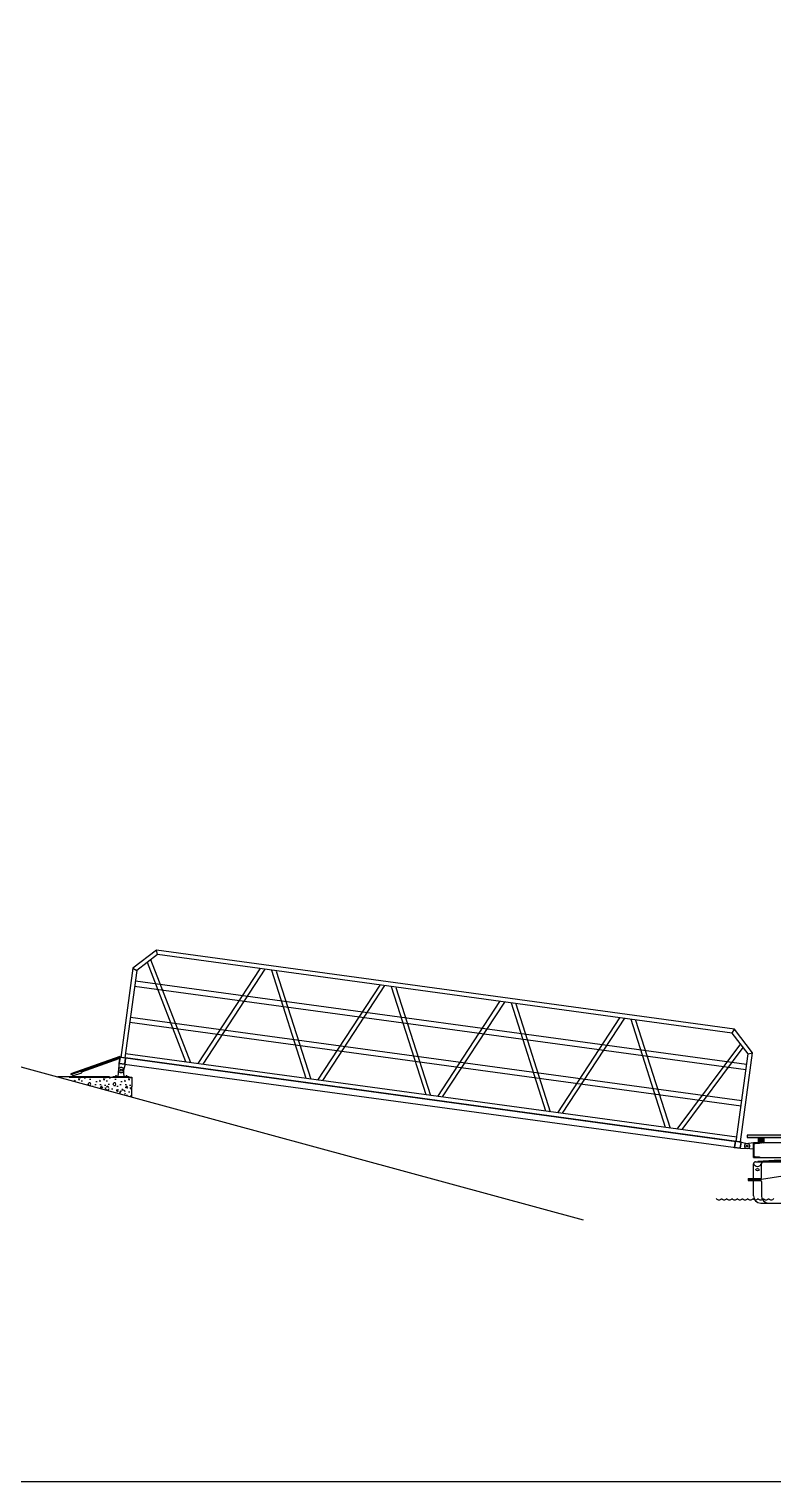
# Model space of a CAD drawing. Header units: millimetres. Extents: x -1003406 to 3312184, y 81337 to 716393.
# Drawn here: x 1113629 to 1120743, y 397062 to 410947 of the extents above; entities that cross this region are included whole.
import ezdxf

# ---------------------------------------------------------------- set-up
doc = ezdxf.new("R2010")
doc.units = ezdxf.units.MM
doc.header["$LTSCALE"] = 10
doc.linetypes.add('CENTER2', pattern=[28.575, 19.05, -3.175, 3.175, -3.175])
doc.layers.get('0').update_dxf_attribs({"linetype": 'CONTINUOUS'})
for name, color, linetype in [('L-PAVEMENT_HATCH铺装填充', 253, 'CONTINUOUS'), ('W-bridge approach引桥', 4, 'CONTINUOUS'), ('W-FLOAT_BOWL浮筒', 253, 'CONTINUOUS'), ('W-STEEL_FRAME钢架', 3, 'CONTINUOUS'), ('W-WOOD_FLOOR木地板', 30, 'CONTINUOUS'), ('W-WOOD_STUD木龙骨', 25, 'CONTINUOUS')]:
    doc.layers.add(name, color=color, linetype=linetype)
doc.layers.add('伯利恒浮筒', color=5, linetype='CONTINUOUS', lineweight=5)

# ---------------------------------------------------------------- blocks, each defined once
blk = doc.blocks.new('blhft')
at = {"layer": 'W-FLOAT_BOWL浮筒'}
for p, q in [((-250, 234), (-250, 375)), ((-230, 395), (230, 395)), ((-208, 397), (208, 397)), ((-208, 397), (-208, 395)), ((-174, 244), (-174, 375)), ((174, 280), (-174, 226)), ((174, 298), (174, 375)), ((174, 280), (302, 280)), ((184, 288), (298, 288)), ((208, 397), (208, 395)), ((250, 375), (250, 288)), ((-302, 226), (-174, 226)), ((-298, 234), (-184, 234)), ((-298, 216), (-184, 216)), ((-250, 70), (-250, 216)), ((-174, 206), (-174, 70)), ((174, 260), (174, 70)), ((184, 270), (298, 270)), ((250, 270), (250, 70)), ((-180, 0), (180, 0))]:
    blk.add_line(p, q, dxfattribs=at)
at = {"layer": 'W-FLOAT_BOWL浮筒', "ltscale": 0.5}
for p, q in [((302, 284), (302, 274)), ((-302, 230), (-302, 220))]:
    blk.add_line(p, q, dxfattribs=at)
at = {"layer": 'W-FLOAT_BOWL浮筒'}
for centre, radius, start, end in [((-230, 375), 20, 90, 180), ((0, -1768), 2175, 84.5043, 95.4957), ((-154, 375), 20, 90, 180), ((154, 375), 20, 0, 90), ((184, 298), 10, 180, 270), ((230, 375), 20, 0, 90), ((-298, 220), 4, 180, 270), ((-184, 244), 10, 270, 0), ((-184, 206), 10, 0, 90), ((184, 260), 10, 90, 180), ((298, 274), 4, 270, 0), ((-180, 70), 70, 180, 270), ((-104, 70), 70, 180, 270), ((104, 70), 70, 270, 0), ((180, 70), 70, 270, 0)]:
    blk.add_arc(centre, radius, start, end, dxfattribs=at)
at = {"layer": 'W-FLOAT_BOWL浮筒', "ltscale": 0.5}
for centre, start, end in [((298, 284), 0, 90), ((-298, 230), 90, 180)]:
    blk.add_arc(centre, 4, start, end, dxfattribs=at)
at = {"layer": 'W-FLOAT_BOWL浮筒', "extrusion": (0, 0, -1)}
blk.add_ellipse((-212, 375), major_axis=(-30.4, 0), ratio=0.921809, start_param=3.141593, end_param=6.283185, dxfattribs=at)
at = {"layer": 'W-FLOAT_BOWL浮筒'}
blk.add_ellipse((-212, 320), major_axis=(-16, 0), ratio=0.75, dxfattribs=at)
blk.add_ellipse((212, 375), major_axis=(30.4, 0.1), ratio=0.921809, start_param=3.141593, end_param=6.283185, dxfattribs=at)
at = {"layer": 'W-FLOAT_BOWL浮筒', "extrusion": (0, 0, -1)}
blk.add_ellipse((212, 320), major_axis=(16, 0), ratio=0.75, dxfattribs=at)
blk = doc.blocks.new('A$C0837b8cf')
at = {"layer": 'W-STEEL_FRAME钢架'}
blk.add_lwpolyline([(0, 0), (0, 140), (58, 140), (58, 137, -0.414214), (54, 133), (13, 130, 0.385314), (5, 122), (5, 18, 0.385314), (13, 10), (54, 7, -0.414214), (58, 3), (58, 0)], format="xyb", close=True, dxfattribs=at)

msp = doc.modelspace()

# ---------------------------------------------------------------- hatches: boundary and pattern name
at = {"layer": 'L-PAVEMENT_HATCH铺装填充'}
h = msp.add_hatch(dxfattribs=at)
h.set_pattern_fill('加气混凝土', color=256, scale=20)
h.set_pattern_definition([(0, (-63259.6, -43038.58), (120, 240), [0, -240]), (0, (-63400, -43070.98), (120, 240), [0, -240]), (0, (-63322, -43073.38), (120, 240), [0, -240]), (0, (-63236.8, -43002.58), (120, 240), [0, -240]), (0, (-63336.4, -43085.38), (120, 240), [0, -240]), (0, (-63212.8, -42851.38), (120, 240), [0, -240]), (0, (-63286, -42870.58), (120, 240), [0, -240]), (0, (-63247.6, -42900.58), (120, 240), [0, -240]), (0, (-63443.2, -42905.38), (120, 240), [0, -240]), (0, (-63325.6, -42916.18), (120, 240), [0, -240]), (0, (-63371.2, -42977.38), (120, 240), [0, -240]), (0, (-63368.8, -43067.38), (120, 240), [0, -240]), (0, (-63278.8, -43076.98), (120, 240), [0, -240]), (0, (-63212.8, -42971.38), (120, 240), [0, -240]), (0, (-63437.2, -43008.58), (120, 240), [0, -240]), (0, (-63416.8, -42967.78), (120, 240), [0, -240]), (0, (-63323.2, -42984.58), (120, 240), [0, -240]), (0, (-63356.8, -43019.38), (120, 240), [0, -240]), (0, (-63376, -42940.18), (120, 240), [0, -240]), (0, (-63346, -42850.18), (120, 240), [0, -240]), (0, (-63427.6, -43058.98), (120, 240), [0, -240]), (0, (-63295.6, -42899.38), (120, 240), [0, -240]), (0, (-63407.2, -42895.78), (120, 240), [0, -240]), (0, (-63426.4, -42864.58), (120, 240), [0, -240]), (130.601294, (-63227.544, -42926.527), (-599.99999337, 720.00000315), [10.53662, -4414.8444]), (18.4349488, (-63244.687, -42921.955), (599.9999978, 239.9999982), [10.842096, -1507.05116]), (90, (-63244.69, -42932.24), (120, 240), [10.285714, -469.71426]), (161.565051, (-63234.4, -42935.67), (-600.000003, 239.9999821), [10.842096, -1507.05116]), (53.1301023, (-63234.4, -42935.67), (120.0000002, 239.9999999), [11.42857, -1188.5714]), (135, (-63225.26, -43057.955), (-120.0000145, 239.999984), [9.697464, -669.12504]), (45, (-63238.97, -43057.955), (119.999999, 239.999999), [9.697464, -669.12504]), (135, (-63232.116, -43064.81), (-120.0000145, 239.999984), [9.697464, -669.12504]), (45, (-63232.116, -43064.81), (119.999999, 239.999999), [9.697464, -669.12504]), (116.565051, (-63340.69, -42896.81), (-2e-05, 479.999987), [12.77753, -255.5506]), (180, (-63346.4, -42885.38), (-120, 240), [13.714286, -226.2857]), (63.434949, (-63365.83, -42896.81), (1e-06, 479.999998), [12.77753, -255.5506]), (116.565051, (-63360.12, -42908.24), (-2e-05, 479.999987), [12.77753, -255.5506]), (0, (-63360.12, -42908.24), (120, 240), [13.714286, -226.2857]), (63.434949, (-63346.4, -42908.24), (1e-06, 479.999998), [12.77753, -255.5506]), (107.102728, (-63250.401, -42977.955), (-359.99998624, 1200.000001936), [15.54454, -6513.161]), (143.972626, (-63254.973, -42963.098), (-2279.9999711, 1679.9999981), [15.54454, -3248.808]), (180, (-63267.54, -42953.96), (-120, 240), [14.857142, -225.14284]), (36.0273733, (-63294.973, -42963.098), (2279.99998315, 1679.9999819), [15.54454, -3248.808]), (71.565051, (-63299.544, -42976.813), (360.0000018, 1199.9999979), [14.456126, -1503.43712]), (107.102728, (-63294.973, -42991.67), (-359.99998624, 1200.000001936), [15.54454, -6513.161]), (143.972626, (-63282.401, -43000.813), (-2279.9999711, 1679.9999981), [15.54454, -3248.808]), (0, (-63282.4, -43000.81), (120, 240), [14.857142, -225.14284]), (36.0273733, (-63267.544, -43000.813), (2279.99998315, 1679.9999819), [15.54454, -3248.808]), (71.565051, (-63254.973, -42991.67), (360.0000018, 1199.9999979), [14.456126, -1503.43712]), (150.255118, (-63248.116, -42865.955), (-360.00000085, 239.999997), [9.21401, -1925.72784]), (90, (-63256.12, -42870.53), (120, 240), [9.142858, -470.8571]), (29.7448813, (-63256.116, -42870.527), (360.0000002, 239.9999989), [9.21401, -1925.72784]), (116.565051, (-63304.12, -43036.24), (-2e-05, 479.999987), [12.77753, -255.5506]), (168.690067, (-63309.83, -43024.813), (-1080.0000008, 239.99999398), [11.6549, -2435.8742]), (41.1859251, (-63330.401, -43030.527), (2999.99998182, 2639.99997692), [12.148738, -5090.3208]), (90, (-63330.4, -43041.96), (120, 240), [11.42857, -468.5714]), (138.814074, (-63321.258, -43049.955), (-2999.99994668, 2640.00001681), [12.148738, -5090.3208]), (16.6992442, (-63321.258, -43049.955), (3959.99997021, 1199.99998743), [11.93178, -4999.415]), (60.9453959, (-63309.83, -43046.527), (119.99999968, 239.99999788), [11.766434, -4930.1358]), (109.983106, (-63404.687, -42935.67), (-600.00000226, 1679.99999555), [13.3768, -5604.879]), (155.556045, (-63409.258, -42923.098), (-1560.00000595, 719.99998504), [13.809194, -5786.0526]), (24.4439547, (-63434.401, -42923.098), (1560.00000078, 719.99999654), [13.809194, -5786.0526]), (70.0168934, (-63438.973, -42935.67), (600.00000181, 1679.99999583), [13.3768, -5604.879]), (109.983106, (-63434.401, -42948.241), (-600.00000226, 1679.99999555), [13.3768, -5604.879]), (160.016893, (-63421.83, -42952.813), (-600.00000035, 239.99998907), [13.3768, -2795.751]), (19.9831065, (-63421.83, -42952.813), (599.9999967, 239.99999962), [13.3768, -2795.751]), (70.0168934, (-63409.258, -42948.241), (600.00000181, 1679.99999583), [13.3768, -5604.879]), (122.005383, (-63315.544, -42957.384), (-120.0000161, 239.99998775), [10.781693, -2253.3736]), (18.4349488, (-63331.544, -42951.67), (599.9999978, 239.9999982), [10.842096, -1507.05116]), (90, (-63331.54, -42961.96), (120, 240), [10.285714, -469.71426]), (161.565051, (-63321.26, -42965.384), (-600.000003, 239.9999821), [10.842096, -1507.05116]), (54.4623222, (-63321.258, -42965.384), (839.99999878, 1199.9999982), [9.83123, -4119.2846]), (116.565051, (-63385.26, -43015.67), (-2e-05, 479.999987), [12.77753, -255.5506]), (180, (-63390.97, -43004.24), (-120, 240), [12.57143, -227.42856]), (59.0362434, (-63410.401, -43015.67), (120.0000004, 239.99999884), [13.32789, -2785.5288]), (120.963756, (-63403.544, -43027.098), (-120.0000164, 239.99998898), [13.32789, -2785.5288]), (0, (-63403.54, -43027.1), (120, 240), [12.57143, -227.42856]), (63.434949, (-63390.97, -43027.1), (1e-06, 479.999998), [12.77753, -255.5506])])
h.paths.add_polyline_path([(1114011.9, 400932), (1113905.5, 400933.4), (1114609.5, 400741.9), (1114611.9, 400932)])
at = {"layer": 'W-WOOD_STUD木龙骨'}
h = msp.add_hatch(dxfattribs=at)
h.set_pattern_fill('木纹03', color=256, scale=100)
h.set_pattern_definition([(0, (-25568.47, -42752.56), (200, 200), [10, -190]), (90, (-25488.47, -42682.56), (-200, 200), [20, -180]), (45, (-25528.47, -42702.56), (0, 199.998082), [14.14, -42.42, 14.14, -28.28, 99, -85]), (45, (-25578.47, -42762.56), (0, 200), [14.142, -28.284, 14.142, -226.2]), (45, (-25508.47, -42742.56), (0, 200), [14.142, -268.700712]), (45, (-25488.47, -42752.56), (0, 200), [14.142, -268.700712]), (45, (-25518.47, -42732.56), (0, 200), [14.142, -268.700712]), (45, (-25528.47, -42722.56), (0, 200), [28.284, -254.558712]), (45, (-25478.47, -42572.56), (0, 200), [28.284, -254.558712]), (45, (-25548.47, -42712.56), (0, 200), [56.568, -226.274712]), (45, (-25558.47, -42702.56), (0, 200), [56.568, -226.274712]), (45, (-25428.47, -42642.56), (0, 200), [56.568, -226.274712]), (45, (-25568.47, -42682.56), (0, 200), [42.4264, -240.416312]), (45, (-25608.47, -42652.56), (0, 200), [42.4264, -240.416312]), (45, (-25588.47, -42672.56), (0, 200), [42.4264, -240.416312]), (45, (-25458.47, -42612.56), (0, 200), [70.71068, -212.132032]), (45, (-25478.47, -42602.56), (0, 200), [70.71068, -212.132032]), (45, (-25458.47, -42652.56), (0, 200), [98.99495, -183.847763]), (26.565051, (-25548.47, -42732.56), (200, 8e-08), [22.360678, -424.852916]), (26.565051, (-25508.47, -42672.56), (200, 8e-08), [22.360678, -424.852916]), (26.565051, (-25518.47, -42692.56), (200, 8e-08), [22.360678, -424.852916]), (26.565051, (-25558.47, -42752.56), (200, 8e-08), [44.72136, -402.492235]), (26.565051, (-25518.47, -42662.56), (200, 8e-08), [67.08204, -380.131556]), (26.565051, (-25538.47, -42652.56), (200, 8e-08), [89.44272, -357.770876]), (26.565051, (-25558.47, -42642.56), (200, 8e-08), [89.44272, -357.770876]), (26.565051, (-25588.47, -42582.56), (200, 8e-08), [89.44272, -357.770876]), (26.565051, (-25588.47, -42602.56), (200, 8e-08), [111.8034, -335.410195]), (26.565051, (-25578.47, -42622.56), (200, 8e-08), [111.8034, -335.410195]), (63.434949, (-25508.47, -42702.56), (1e-08, 200), [22.360678, -424.852916]), (63.434949, (-25538.47, -42722.56), (1e-08, 200), [22.360678, -424.852916]), (63.434949, (-25568.47, -42752.56), (1e-08, 200), [44.72136, -402.492235]), (63.434949, (-25508.47, -42722.56), (1e-08, 200), [44.72136, -402.492235]), (63.434949, (-25588.47, -42762.56), (1e-08, 200), [67.08204, -380.131556]), (63.434949, (-25608.47, -42762.56), (1e-08, 200), [89.44272, -357.770876]), (63.434949, (-25428.47, -42752.56), (1e-08, 200), [89.44272, -357.770876]), (63.434949, (-25498.47, -42732.56), (1e-08, 200), [89.44272, -357.770876]), (63.434949, (-25458.47, -42752.56), (1e-08, 200), [111.8034, -335.410195]), (63.434949, (-25478.47, -42742.56), (1e-08, 200), [111.8034, -335.410195])])
h.paths.add_polyline_path([(1126616.4, 400352.6), (1126616.4, 400377.6), (1120496.4, 400377.6), (1120496.4, 400352.6)])
h = msp.add_hatch(dxfattribs=at)
h.set_pattern_fill('木纹02', color=256, scale=30, angle=45)
h.set_pattern_definition([(45, (1049278.44, 317822.67), (-84.85281, 84.85281), [24, -36, 12, -48]), (45, (1049335.71, 317884.19), (-84.85281, 84.85281), [24, -96]), (45, (1049322.98, 317879.95), (-84.85281, 84.85281), [12, -108]), (45, (1049274.19, 317835.4), (-84.85281, 84.85281), [6, -84, 6, -24]), (45, (1049299.65, 317869.34), (-84.85281, 84.85281), [24, -36, 6, -54]), (45, (1049276.31, 317850.25), (-84.85281, 84.85281), [18, -102]), (45, (1049295.4, 317873.58), (-84.85281, 84.85281), [36, -84]), (45, (1049267.83, 317850.25), (-84.85281, 84.85281), [24, -96]), (45, (1049299.65, 317886.31), (-84.85281, 84.85281), [60, -60]), (45, (1049269.95, 317865.1), (-84.85281, 84.85281), [12, -36, 24, -48]), (45, (1049327.23, 317926.62), (-84.85281, 84.85281), [24, -96]), (45, (1049308.13, 317911.77), (-84.85281, 84.85281), [12, -108]), (45, (1049289.04, 317896.92), (-84.85281, 84.85281), [12, -108]), (45, (1049244.49, 317856.61), (-84.85281, 84.85281), [24, -96]), (45, (1049284.8, 317901.16), (-84.85281, 84.85281), [24, -96]), (45, (1049280.56, 317905.4), (-84.85281, 84.85281), [24, -24, 24, -48]), (45, (1049259.34, 317892.68), (-84.85281, 84.85281), [12, -60, 24, -24]), (45, (1049274.19, 317911.77), (-84.85281, 84.85281), [36, -84]), (45, (1049269.95, 317916.01), (-84.85281, 84.85281), [24, -96]), (45, (1049233.89, 317884.19), (-84.85281, 84.85281), [36, -48, 12, -24]), (45, (1049229.64, 317888.43), (-84.85281, 84.85281), [60, -60]), (45, (1049278.44, 317941.47), (-84.85281, 84.85281), [12, -108]), (45, (1049250.86, 317918.13), (-84.85281, 84.85281), [24, -96]), (45, (1049231.77, 317903.28), (-84.85281, 84.85281), [12, -48, 12, -48]), (45, (1049221.16, 317896.92), (-84.85281, 84.85281), [12, -36, 24, -48]), (45, (1049236.01, 317916.01), (-84.85281, 84.85281), [12, -60, 12, -36]), (45, (1049250.86, 317935.1), (-84.85281, 84.85281), [36, -84]), (45, (1049212.67, 317905.4), (-84.85281, 84.85281), [24, -96]), (45, (1049252.98, 317949.95), (-84.85281, 84.85281), [12, -108]), (45, (1049267.83, 317969.04), (-84.85281, 84.85281), [12, -108]), (59.036243, (1049331.468, 317888.434), (84.852814, 84.852814), [12.36, -482.41266]), (59.036243, (1049320.861, 317916.01), (84.852814, 84.852814), [12.36, -482.41266]), (59.036243, (1049261.465, 317958.438), (84.852814, 84.852814), [12.36, -482.41266]), (59.036243, (1049267.828, 317901.162), (84.852814, 84.852814), [12.36, -482.41266]), (59.036243, (1049272.07, 317930.86), (84.852814, 84.852814), [12.36, -482.41266]), (59.036243, (1049286.92, 317932.982), (84.852814, 84.852814), [12.36, -482.41266]), (59.036243, (1049229.645, 317905.405), (84.852814, 84.852814), [12.36, -482.41266]), (59.036243, (1049267.828, 317935.103), (84.852814, 84.852814), [12.36, -482.41266]), (59.036243, (1049316.62, 317920.254), (84.852814, 84.852814), [24.72, -470.05266]), (59.036243, (1049301.77, 317918.133), (84.852814, 84.852814), [24.72, -470.05266]), (59.036243, (1049297.527, 317922.375), (84.852814, 84.852814), [24.72, -470.05266]), (210.963757, (1049299.648, 317869.342), (-84.852814, -84.852814), [12.36, -24.72, 12.36, -445.33266]), (210.963757, (1049269.95, 317865.1), (-84.852814, -84.852814), [12.36, -482.41266]), (210.963757, (1049231.766, 317903.283), (-84.852814, -84.852814), [24.72, -470.05266]), (239.036243, (1049335.71, 317884.192), (-84.852814, -84.852814), [12.36, -482.41266]), (30.963757, (1049352.68, 317901.162), (84.852814, 84.852814), [12.36, -482.41266]), (30.963757, (1049297.527, 317905.405), (84.852814, 84.852814), [12.36, -482.41266]), (30.963757, (1049299.648, 317937.225), (84.852814, 84.852814), [12.36, -482.41266]), (30.963757, (1049259.343, 317909.647), (84.852814, 84.852814), [12.36, -482.41266]), (30.963757, (1049240.25, 317911.77), (84.852814, 84.852814), [12.36, -482.41266]), (30.963757, (1049244.494, 317924.497), (84.852814, 84.852814), [12.36, -482.41266]), (30.963757, (1049259.343, 317909.647), (84.852814, 84.852814), [12.36, -482.41266]), (30.963757, (1049272.07, 317947.83), (84.852814, 84.852814), [49.44, -445.33266]), (30.963757, (1049278.435, 317839.644), (84.852814, 84.852814), [49.44, -445.33266]), (30.963757, (1049280.556, 317854.493), (84.852814, 84.852814), [49.44, -445.33266]), (30.963757, (1049284.8, 317867.22), (84.852814, 84.852814), [12.36, -24.72, 24.72, -432.97266]), (30.963757, (1049278.435, 317873.585), (84.852814, 84.852814), [24.72, -24.72, 24.72, -420.61266]), (30.963757, (1049261.465, 317873.585), (84.852814, 84.852814), [49.44, -445.33266]), (30.963757, (1049246.615, 317871.464), (84.852814, 84.852814), [49.44, -445.33266]), (30.963757, (1049242.373, 317875.706), (84.852814, 84.852814), [49.44, -445.33266]), (30.963757, (1049276.314, 317960.56), (84.852814, 84.852814), [12.36, -482.41266]), (30.963768, (1049276.314, 317977.53), (84.8527974, 84.85283), [24.72, -470.05266]), (30.963768, (1049229.645, 317922.375), (84.8527974, 84.85283), [24.72, -470.05266]), (30.963758, (1049295.406, 317839.644), (84.852812, 84.852815), [49.44, -445.33266]), (30.963758, (1049286.92, 317949.952), (84.852812, 84.852815), [37.08, -457.69266]), (30.963758, (1049301.77, 317952.074), (84.852812, 84.852815), [74.16, -420.61266])])
h.paths.add_polyline_path([(1120604.4, 400352.4), (1120654.4, 400352.4), (1120654.4, 400302.4), (1120604.4, 400302.4)])

# ---------------------------------------------------------------- linework, layer by layer
at = {"color": 4}
for p, q in [((1114858.4, 402101.3), (1114847.4, 402143.2)), ((1114622.2, 401972.1), (1114659.6, 401950.2)), ((1120354.3, 401351.5), (1120376.1, 401388.9)), ((1120505.4, 401152.7), (1120547.3, 401163.7))]:
    msp.add_line(p, q, dxfattribs=at)
at = {"color": 0}
for p, q in [((1115127.9, 401077.9), (1114761, 402025.6)), ((1115175.2, 401069), (1114792.8, 402053.2)), ((1120491.4, 401050.2), (1114645.6, 401847.8)), ((1115837.3, 401965.6), (1115243.4, 401059.7)), ((1115883.2, 401961.5), (1115289.3, 401055.6)), ((1115946.5, 401952.9), (1116275.9, 400921)), ((1115991.8, 401944.5), (1116322, 400910.4)), ((1120484.7, 401000.7), (1114638.8, 401798.2)), ((1116983.1, 401809.3), (1116388, 400901.4)), ((1117029, 401805.2), (1116435.2, 400899.3)), ((1117092.3, 401796.5), (1117421.8, 400764.7)), ((1117137.6, 401788.2), (1117467.1, 400756.3)), ((1118129, 401652.9), (1117535.1, 400747)), ((1118174.9, 401648.8), (1117581, 400743)), ((1118238.2, 401640.2), (1118567.6, 400608.3)), ((1118283.5, 401631.8), (1118612.9, 400600)), ((1120437.3, 400653.9), (1114591.5, 401451.4)), ((1120444.1, 400703.4), (1114598.3, 401501)), ((1119274.8, 401496.6), (1118681, 400590.7)), ((1119322, 401494.5), (1118726.9, 400586.6)), ((1119383.3, 401486.1), (1119713.5, 400452)), ((1119429.3, 401475.5), (1119758.8, 400443.7)), ((1119827, 400434.4), (1120434.9, 401247.7)), ((1119874.9, 400430.3), (1120458.1, 401212.6))]:
    msp.add_line(p, q, dxfattribs=at)
for p, q in [((1114479.5, 400938.4), (1114487.1, 401009.4)), ((1114487.9, 401061.9), (1114485.8, 400990.5)), ((1114487.9, 401061.9), (1114547.3, 401053.8)), ((1114547.3, 401053.8), (1114530.2, 400984.4)), ((1114539.5, 400938.4), (1114531.9, 401009.4)), ((1114045.3, 400942), (1114133, 400972.9)), ((1114469.5, 400938.4), (1114549.5, 400938.4)), ((1114469.5, 400938.4), (1114549.5, 400938.4)), ((1114479.5, 400938.4), (1114539.5, 400938.4)), ((1120432.8, 400250.8), (1120504.2, 400248.7)), ((1120440.9, 400310.2), (1120510.3, 400293.1)), ((1120556.3, 400302.4), (1120485.3, 400294.8)), ((1120556.3, 400242.4), (1120485.3, 400250))]:
    msp.add_line(p, q)
at = {"color": 3, "lineweight": 5}
msp.add_line((1114487.9, 401061.9), (1114496, 401121.3), dxfattribs=at)
at = {"color": 3}
msp.add_line((1120440.9, 400310.2), (1114550.5, 401113.9), dxfattribs=at)
at = {"lineweight": 5}
for p, q in [((1114038, 400959.7), (1114044, 400942.6)), ((1114127.5, 400991.3), (1114133.6, 400974.2))]:
    msp.add_line(p, q, dxfattribs=at)
at = {"color": 3, "linetype": 'CENTER2'}
for p, q in [((1114459.5, 400949.3), (1114459.5, 400925.1)), ((1114559.5, 400949.3), (1114559.5, 400925.1))]:
    msp.add_line(p, q, dxfattribs=at)
at = {"color": 4}
for points in [[(1120376.1, 401388.9), (1114847.4, 402143.2), (1114622.2, 401972.1), (1114505.9, 401120)], [(1120354.3, 401351.5), (1114858.4, 402101.3), (1114659.6, 401950.2), (1114545.5, 401114.6)], [(1120391.4, 400317), (1120505.4, 401152.7), (1120354.3, 401351.5)], [(1120431, 400311.6), (1120547.3, 401163.7), (1120376.1, 401388.9)], [(1114550.5, 401113.9), (1120391.4, 400317), (1120396.8, 400356.6), (1114550.9, 401154.2)]]:
    msp.add_lwpolyline(points, dxfattribs=at)
msp.add_lwpolyline([(1114028.1, 400960.4), (1114029.1, 400957.6, 0.4142136), (1114030.4, 400957), (1114499.6, 401122.6, 0.4165142), (1114500.2, 401123.9), (1114498.9, 401127.6, 0.4119167), (1114497.6, 401128.2), (1114029.4, 400963)], format="xyb")
for points in [[(1114127.5, 400991.3), (1114482.1, 401116.4), (1114486.4, 401104.2), (1114131.9, 400979)], [(1114555.4, 401113.2), (1114496, 401121.3), (1114487.9, 401061.9), (1114547.3, 401053.8)], [(1114552.1, 401110.6), (1114498.6, 401117.9), (1114491.3, 401064.4), (1114544.8, 401057.1)], [(1114434.5, 400938.4), (1114584.5, 400938.4), (1114584.4, 400934.4), (1114434.4, 400934.4)], [(1114467.5, 400938.4), (1114451.5, 400938.4), (1114451.5, 400934.4), (1114467.5, 400934.4)], [(1114567.5, 400938.4), (1114551.5, 400938.4), (1114551.5, 400934.4), (1114567.5, 400934.4)], [(1120440.9, 400310.2), (1120381.5, 400318.3), (1120373.4, 400258.9), (1120432.8, 400250.8)], [(1120437.5, 400307.7), (1120384, 400315), (1120376.7, 400261.4), (1120430.2, 400254.1)]]:
    msp.add_lwpolyline(points, close=True)
for points in [[(1114129.2, 400986.6), (1114483.8, 401111.7)], [(1114399.5, 400933.4), (1113905.5, 400933.4)]]:
    msp.add_lwpolyline(points)
at = {"color": 3}
msp.add_lwpolyline([(1114542.4, 401054.4), (1120432.8, 400250.8), (1120440.9, 400310.2), (1114550.5, 401113.9)], dxfattribs=at)
at = {"color": 4}
msp.add_lwpolyline([(1120201.1, 399769.9, 0.520567), (1120251.1, 399769.9, 0.5205671), (1120301.1, 399769.9, 0.5205671), (1120351.1, 399769.9, 0.5205671), (1120401.1, 399769.9, 0.5205671), (1120451.1, 399769.9, 0.5205671), (1120501.1, 399769.9, 0.5205671), (1120551.1, 399769.9, 0.5205671), (1120601.1, 399769.9, 0.5205671), (1120651.1, 399769.9, 0.5205671), (1120701.1, 399769.9, 0.5205671), (1120751.1, 399769.9, 0.5205671)], format="xyb", dxfattribs=at)
for centre in [(1114509.5, 400998.4), (1114509.5, 400998.4), (1114509.5, 400998.4), (1114509.5, 400998.4), (1120496.3, 400272.4), (1120496.3, 400272.4)]:
    msp.add_circle(centre, 9)
for centre, radius, start, end in [((1114509.5, 400998.4), 25, 26.19556, 153.80444), ((1114030, 400961.1), 2, 109.43885, 199.43885), ((1114044.9, 400942.9), 1, 199.43885, 289.43885), ((1114509.5, 400998.4), 25, 198.42639, 326.03528), ((1120496.3, 400272.4), 25, 116.19556, 243.80444), ((1120496.3, 400272.4), 25, 288.42639, 56.03528)]:
    msp.add_arc(centre, radius, start, end)
at = {"lineweight": 5}
msp.add_arc((1114132.6, 400973.9), 1, 289.43885, 19.43885, dxfattribs=at)
at = {"layer": 'L-PAVEMENT_HATCH铺装填充'}
msp.add_line((1111734.4, 401523.9), (1118928.3, 399567.1), dxfattribs=at)
msp.add_lwpolyline([(1114011.9, 400932), (1114611.9, 400932), (1114609.5, 400741.9)], dxfattribs=at)
at = {"layer": 'W-bridge approach引桥'}
msp.add_line((1120556.3, 400302.4), (1120556.3, 400242.4), dxfattribs=at)
msp.add_lwpolyline([(1103155.1, 424832.7), (1130827.7, 424832.7), (1130827.7, 397062), (1103155.1, 397062)], close=True, dxfattribs=at)
at = {"layer": 'W-STEEL_FRAME钢架'}
msp.add_lwpolyline([(1120556.4, 400162.4), (1126556.4, 400162.4), (1126556.4, 400302.4), (1120556.4, 400302.4)], close=True, dxfattribs=at)
at = {"layer": 'W-WOOD_STUD木龙骨'}
for points in [[(1120496.4, 400352.6), (1126616.4, 400352.6), (1126616.4, 400377.6), (1120496.4, 400377.6)], [(1120604.4, 400352.4), (1120654.4, 400352.4), (1120654.4, 400302.4), (1120604.4, 400302.4)]]:
    msp.add_lwpolyline(points, close=True, dxfattribs=at)

# ---------------------------------------------------------------- block references
at = {"layer": 'W-WOOD_FLOOR木地板'}
msp.add_blockref('A$C0837b8cf', (1120556.3, 400162.4), dxfattribs=at)
at = {"layer": '伯利恒浮筒'}
msp.add_blockref('blhft', (1120806.4, 399726.7), dxfattribs=at)

doc.saveas('drawing.dxf')
